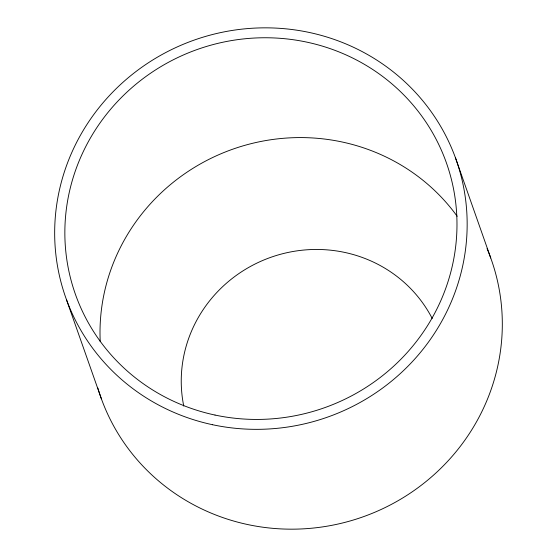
<?xml version="1.0" encoding="UTF-8"?>
<svg xmlns="http://www.w3.org/2000/svg" width="557" height="557" viewBox="0 0 557 557"><rect width="100%" height="100%" fill="white"/><g stroke="black" fill="none" stroke-linecap="round" stroke-linejoin="round"><path stroke-width="0.84" d="M455.445 157.798L490.745 258.016M66.38 299.387L101.395 398.826M487.041 248.575A207.016 199.963 -19.4 0 1 363.603 516.631A207.016 199.963 -19.4 0 1 97.844 388.055M100.232 341.678A196.788 190.083 -19.4 0 1 233.063 149.081A196.788 190.083 -19.4 0 1 457.165 216.262M183.754 406.06A132.9 128.368 -19.4 0 1 270.967 257.264A132.9 128.368 -19.4 0 1 432.218 318.486M212.635 424.74A207.016 199.963 -19.4 0 0 458.71 167.539A207.016 199.963 -19.4 0 0 111.4 93.499A207.016 199.963 -19.4 0 0 212.635 424.74M215.016 415.056A196.788 190.083 -19.4 0 0 448.942 170.553A196.788 190.083 -19.4 0 0 118.787 100.176A196.788 190.083 -19.4 0 0 215.016 415.056"/></g></svg>
